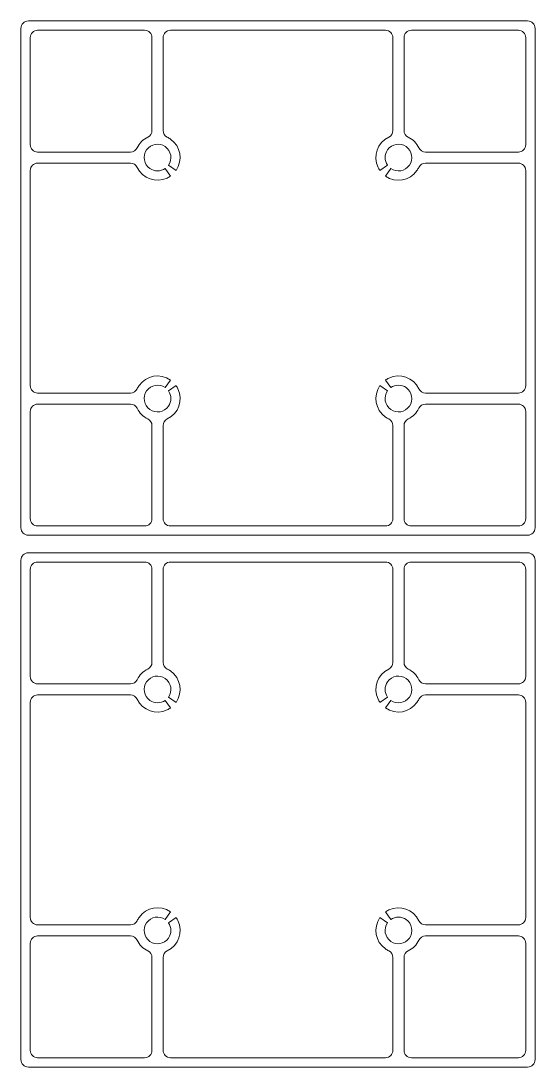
# Model space of a CAD drawing. Header units: inches. Extents: x -293 to -7, y 11 to 293.
# Drawn here: x -145.4 to -6.7, y 10.7 to 292.9 of the extents above; entities that cross this region are included whole.
import ezdxf

# ---------------------------------------------------------------- set-up
doc = ezdxf.new("R2010")
doc.units = ezdxf.units.IN
doc.header["$MEASUREMENT"] = 0

# ---------------------------------------------------------------- blocks, each defined once
blk = doc.blocks.new('block 100')
at = {"color": 7, "lineweight": 15, "true_color": 0xffffff}
blk.add_open_spline([(-42.04, 158.66), (-42.04, 157.56), (-41.14, 156.66), (-40.04, 156.66)], degree=3, dxfattribs=at)
blk = doc.blocks.new('block 101')
at = {"color": 7, "lineweight": 15, "true_color": 0xffffff}
blk.add_lwpolyline([(-42.04, 183.72), (-42.04, 158.66)], dxfattribs=at)
blk = doc.blocks.new('block 102')
at = {"color": 7, "lineweight": 15, "true_color": 0xffffff}
blk.add_open_spline([(-40.9, 185.53), (-41.6, 185.19), (-42.04, 184.49), (-42.04, 183.72)], degree=3, dxfattribs=at)
blk = doc.blocks.new('block 103')
at = {"color": 7, "lineweight": 15, "true_color": 0xffffff}
blk.add_open_spline([(-40.9, 185.53), (-39.65, 186.13), (-38.64, 187.14), (-38.04, 188.39)], degree=3, dxfattribs=at)
blk = doc.blocks.new('block 104')
at = {"color": 7, "lineweight": 15, "true_color": 0xffffff}
blk.add_open_spline([(-36.23, 189.53), (-37, 189.53), (-37.7, 189.09), (-38.04, 188.39)], degree=3, dxfattribs=at)
blk = doc.blocks.new('block 105')
at = {"color": 7, "lineweight": 15, "true_color": 0xffffff}
blk.add_lwpolyline([(-11.18, 189.53), (-36.23, 189.53)], dxfattribs=at)
blk = doc.blocks.new('block 106')
at = {"color": 7, "lineweight": 15, "true_color": 0xffffff}
blk.add_open_spline([(-9.18, 187.53), (-9.18, 188.64), (-10.07, 189.53), (-11.18, 189.53)], degree=3, dxfattribs=at)
blk = doc.blocks.new('block 107')
at = {"color": 7, "lineweight": 15, "true_color": 0xffffff}
blk.add_lwpolyline([(-9.18, 158.66), (-9.18, 187.53)], dxfattribs=at)
blk = doc.blocks.new('block 108')
at = {"color": 7, "lineweight": 15, "true_color": 0xffffff}
blk.add_open_spline([(-11.18, 156.66), (-10.07, 156.66), (-9.18, 157.56), (-9.18, 158.66)], degree=3, dxfattribs=at)
blk = doc.blocks.new('block 109')
at = {"color": 7, "lineweight": 15, "true_color": 0xffffff}
blk.add_lwpolyline([(-40.04, 156.66), (-11.18, 156.66)], dxfattribs=at)
blk = doc.blocks.new('block 110')
at = {"color": 7, "lineweight": 15, "true_color": 0xffffff}
blk.add_open_spline([(-140.9, 290.39), (-142.01, 290.39), (-142.9, 289.49), (-142.9, 288.39)], degree=3, dxfattribs=at)
blk = doc.blocks.new('block 111')
at = {"color": 7, "lineweight": 15, "true_color": 0xffffff}
blk.add_lwpolyline([(-112.04, 290.39), (-140.9, 290.39)], dxfattribs=at)
blk = doc.blocks.new('block 112')
at = {"color": 7, "lineweight": 15, "true_color": 0xffffff}
blk.add_open_spline([(-110.04, 288.39), (-110.04, 289.49), (-110.94, 290.39), (-112.04, 290.39)], degree=3, dxfattribs=at)
blk = doc.blocks.new('block 113')
at = {"color": 7, "lineweight": 15, "true_color": 0xffffff}
blk.add_lwpolyline([(-110.04, 263.33), (-110.04, 288.39)], dxfattribs=at)
blk = doc.blocks.new('block 114')
at = {"color": 7, "lineweight": 15, "true_color": 0xffffff}
blk.add_open_spline([(-111.18, 261.53), (-110.48, 261.86), (-110.04, 262.56), (-110.04, 263.33)], degree=3, dxfattribs=at)
blk = doc.blocks.new('block 115')
at = {"color": 7, "lineweight": 15, "true_color": 0xffffff}
blk.add_open_spline([(-111.18, 261.53), (-112.43, 260.93), (-113.44, 259.91), (-114.04, 258.66)], degree=3, dxfattribs=at)
blk = doc.blocks.new('block 116')
at = {"color": 7, "lineweight": 15, "true_color": 0xffffff}
blk.add_open_spline([(-115.85, 257.52), (-115.08, 257.52), (-114.37, 257.96), (-114.04, 258.66)], degree=3, dxfattribs=at)
blk = doc.blocks.new('block 117')
at = {"color": 7, "lineweight": 15, "true_color": 0xffffff}
blk.add_lwpolyline([(-140.9, 257.52), (-115.85, 257.52)], dxfattribs=at)
blk = doc.blocks.new('block 118')
at = {"color": 7, "lineweight": 15, "true_color": 0xffffff}
blk.add_open_spline([(-142.9, 259.52), (-142.9, 258.42), (-142.01, 257.52), (-140.9, 257.52)], degree=3, dxfattribs=at)
blk = doc.blocks.new('block 119')
at = {"color": 7, "lineweight": 15, "true_color": 0xffffff}
blk.add_lwpolyline([(-142.9, 288.39), (-142.9, 259.52)], dxfattribs=at)
blk = doc.blocks.new('block 120')
at = {"color": 7, "lineweight": 15, "true_color": 0xffffff}
blk.add_open_spline([(-143.4, 292.89), (-144.51, 292.89), (-145.4, 292), (-145.4, 290.89)], degree=3, dxfattribs=at)
blk = doc.blocks.new('block 121')
at = {"color": 7, "lineweight": 15, "true_color": 0xffffff}
blk.add_lwpolyline([(-145.4, 290.89), (-145.4, 156.16)], dxfattribs=at)
blk = doc.blocks.new('block 122')
at = {"color": 7, "lineweight": 15, "true_color": 0xffffff}
blk.add_open_spline([(-145.4, 156.16), (-145.4, 155.06), (-144.51, 154.16), (-143.4, 154.16)], degree=3, dxfattribs=at)
blk = doc.blocks.new('block 123')
at = {"color": 7, "lineweight": 15, "true_color": 0xffffff}
blk.add_lwpolyline([(-143.4, 154.16), (-8.68, 154.16)], dxfattribs=at)
blk = doc.blocks.new('block 124')
at = {"color": 7, "lineweight": 15, "true_color": 0xffffff}
blk.add_open_spline([(-8.68, 154.16), (-7.57, 154.16), (-6.68, 155.06), (-6.68, 156.16)], degree=3, dxfattribs=at)
blk = doc.blocks.new('block 125')
at = {"color": 7, "lineweight": 15, "true_color": 0xffffff}
blk.add_lwpolyline([(-6.68, 156.16), (-6.68, 290.89)], dxfattribs=at)
blk = doc.blocks.new('block 126')
at = {"color": 7, "lineweight": 15, "true_color": 0xffffff}
blk.add_open_spline([(-6.68, 290.89), (-6.68, 292), (-7.57, 292.89), (-8.68, 292.89)], degree=3, dxfattribs=at)
blk = doc.blocks.new('block 127')
at = {"color": 7, "lineweight": 15, "true_color": 0xffffff}
blk.add_lwpolyline([(-8.68, 292.89), (-143.4, 292.89)], dxfattribs=at)
blk = doc.blocks.new('block 128')
at = {"color": 7, "lineweight": 15, "true_color": 0xffffff}
blk.add_open_spline([(-105.59, 253.96), (-104.45, 255.59), (-104.85, 257.84), (-106.47, 258.98), (-108.1, 260.12), (-110.35, 259.72), (-111.49, 258.09), (-112.63, 256.46), (-112.23, 254.22), (-110.6, 253.08), (-109.36, 252.21), (-107.71, 252.21), (-106.47, 253.08)], degree=3, knots=[0, 0, 0, 0, 1, 1, 1, 2, 2, 2, 3, 3, 3, 4, 4, 4, 4], dxfattribs=at)
blk = doc.blocks.new('block 129')
at = {"color": 7, "lineweight": 15, "true_color": 0xffffff}
blk.add_lwpolyline([(-103.54, 252.53), (-105.59, 253.96)], dxfattribs=at)
blk = doc.blocks.new('block 130')
at = {"color": 7, "lineweight": 15, "true_color": 0xffffff}
blk.add_open_spline([(-103.54, 252.53), (-101.61, 255.29), (-102.28, 259.09), (-105.04, 261.02), (-105.31, 261.22), (-105.6, 261.38), (-105.9, 261.53)], degree=3, knots=[0, 0, 0, 0, 1, 1, 1, 2, 2, 2, 2], dxfattribs=at)
blk = doc.blocks.new('block 131')
at = {"color": 7, "lineweight": 15, "true_color": 0xffffff}
blk.add_open_spline([(-107.04, 263.33), (-107.04, 262.56), (-106.6, 261.86), (-105.9, 261.53)], degree=3, dxfattribs=at)
blk = doc.blocks.new('block 132')
at = {"color": 7, "lineweight": 15, "true_color": 0xffffff}
blk.add_lwpolyline([(-107.04, 288.39), (-107.04, 263.33)], dxfattribs=at)
blk = doc.blocks.new('block 133')
at = {"color": 7, "lineweight": 15, "true_color": 0xffffff}
blk.add_open_spline([(-105.04, 290.39), (-106.14, 290.39), (-107.04, 289.49), (-107.04, 288.39)], degree=3, dxfattribs=at)
blk = doc.blocks.new('block 134')
at = {"color": 7, "lineweight": 15, "true_color": 0xffffff}
blk.add_lwpolyline([(-47.04, 290.39), (-105.04, 290.39)], dxfattribs=at)
blk = doc.blocks.new('block 135')
at = {"color": 7, "lineweight": 15, "true_color": 0xffffff}
blk.add_open_spline([(-45.04, 288.39), (-45.04, 289.49), (-45.94, 290.39), (-47.04, 290.39)], degree=3, dxfattribs=at)
blk = doc.blocks.new('block 136')
at = {"color": 7, "lineweight": 15, "true_color": 0xffffff}
blk.add_lwpolyline([(-45.04, 263.33), (-45.04, 288.39)], dxfattribs=at)
blk = doc.blocks.new('block 137')
at = {"color": 7, "lineweight": 15, "true_color": 0xffffff}
blk.add_open_spline([(-46.18, 261.53), (-45.48, 261.86), (-45.04, 262.56), (-45.04, 263.33)], degree=3, dxfattribs=at)
blk = doc.blocks.new('block 138')
at = {"color": 7, "lineweight": 15, "true_color": 0xffffff}
blk.add_open_spline([(-46.18, 261.53), (-49.21, 260.07), (-50.5, 256.43), (-49.04, 253.39), (-48.9, 253.09), (-48.73, 252.8), (-48.54, 252.53)], degree=3, knots=[0, 0, 0, 0, 1, 1, 1, 2, 2, 2, 2], dxfattribs=at)
blk = doc.blocks.new('block 139')
at = {"color": 7, "lineweight": 15, "true_color": 0xffffff}
blk.add_lwpolyline([(-46.49, 253.96), (-48.54, 252.53)], dxfattribs=at)
blk = doc.blocks.new('block 140')
at = {"color": 7, "lineweight": 15, "true_color": 0xffffff}
blk.add_open_spline([(-45.6, 253.08), (-43.98, 251.94), (-41.73, 252.33), (-40.59, 253.96), (-39.45, 255.59), (-39.85, 257.84), (-41.47, 258.98), (-43.1, 260.12), (-45.35, 259.72), (-46.49, 258.09), (-47.36, 256.85), (-47.36, 255.2), (-46.49, 253.96)], degree=3, knots=[0, 0, 0, 0, 1, 1, 1, 2, 2, 2, 3, 3, 3, 4, 4, 4, 4], dxfattribs=at)
blk = doc.blocks.new('block 141')
at = {"color": 7, "lineweight": 15, "true_color": 0xffffff}
blk.add_lwpolyline([(-47.04, 251.03), (-45.6, 253.08)], dxfattribs=at)
blk = doc.blocks.new('block 142')
at = {"color": 7, "lineweight": 15, "true_color": 0xffffff}
blk.add_open_spline([(-47.04, 251.03), (-44.28, 249.1), (-40.48, 249.77), (-38.54, 252.53), (-38.35, 252.8), (-38.18, 253.09), (-38.04, 253.39)], degree=3, knots=[0, 0, 0, 0, 1, 1, 1, 2, 2, 2, 2], dxfattribs=at)
blk = doc.blocks.new('block 143')
at = {"color": 7, "lineweight": 15, "true_color": 0xffffff}
blk.add_open_spline([(-36.23, 254.53), (-37, 254.53), (-37.7, 254.09), (-38.04, 253.39)], degree=3, dxfattribs=at)
blk = doc.blocks.new('block 144')
at = {"color": 7, "lineweight": 15, "true_color": 0xffffff}
blk.add_lwpolyline([(-11.18, 254.53), (-36.23, 254.53)], dxfattribs=at)
blk = doc.blocks.new('block 145')
at = {"color": 7, "lineweight": 15, "true_color": 0xffffff}
blk.add_open_spline([(-9.18, 252.53), (-9.18, 253.64), (-10.07, 254.53), (-11.18, 254.53)], degree=3, dxfattribs=at)
blk = doc.blocks.new('block 146')
at = {"color": 7, "lineweight": 15, "true_color": 0xffffff}
blk.add_lwpolyline([(-9.18, 194.52), (-9.18, 252.53)], dxfattribs=at)
blk = doc.blocks.new('block 147')
at = {"color": 7, "lineweight": 15, "true_color": 0xffffff}
blk.add_open_spline([(-11.18, 192.52), (-10.07, 192.52), (-9.18, 193.42), (-9.18, 194.52)], degree=3, dxfattribs=at)
blk = doc.blocks.new('block 148')
at = {"color": 7, "lineweight": 15, "true_color": 0xffffff}
blk.add_lwpolyline([(-36.23, 192.52), (-11.18, 192.52)], dxfattribs=at)
blk = doc.blocks.new('block 149')
at = {"color": 7, "lineweight": 15, "true_color": 0xffffff}
blk.add_open_spline([(-38.04, 193.66), (-37.7, 192.96), (-37, 192.52), (-36.23, 192.52)], degree=3, dxfattribs=at)
blk = doc.blocks.new('block 150')
at = {"color": 7, "lineweight": 15, "true_color": 0xffffff}
blk.add_open_spline([(-38.04, 193.66), (-39.49, 196.7), (-43.13, 197.98), (-46.17, 196.53), (-46.47, 196.39), (-46.76, 196.22), (-47.04, 196.02)], degree=3, knots=[0, 0, 0, 0, 1, 1, 1, 2, 2, 2, 2], dxfattribs=at)
blk = doc.blocks.new('block 151')
at = {"color": 7, "lineweight": 15, "true_color": 0xffffff}
blk.add_lwpolyline([(-45.6, 193.98), (-47.04, 196.02)], dxfattribs=at)
blk = doc.blocks.new('block 152')
at = {"color": 7, "lineweight": 15, "true_color": 0xffffff}
blk.add_open_spline([(-46.49, 193.09), (-47.63, 191.46), (-47.23, 189.22), (-45.6, 188.08), (-43.98, 186.94), (-41.73, 187.33), (-40.59, 188.96), (-39.45, 190.59), (-39.85, 192.84), (-41.47, 193.98), (-42.71, 194.84), (-44.36, 194.84), (-45.6, 193.98)], degree=3, knots=[0, 0, 0, 0, 1, 1, 1, 2, 2, 2, 3, 3, 3, 4, 4, 4, 4], dxfattribs=at)
blk = doc.blocks.new('block 153')
at = {"color": 7, "lineweight": 15, "true_color": 0xffffff}
blk.add_lwpolyline([(-48.54, 194.53), (-46.49, 193.09)], dxfattribs=at)
blk = doc.blocks.new('block 154')
at = {"color": 7, "lineweight": 15, "true_color": 0xffffff}
blk.add_open_spline([(-48.54, 194.53), (-50.47, 191.77), (-49.8, 187.96), (-47.04, 186.03), (-46.76, 185.84), (-46.48, 185.67), (-46.18, 185.53)], degree=3, knots=[0, 0, 0, 0, 1, 1, 1, 2, 2, 2, 2], dxfattribs=at)
blk = doc.blocks.new('block 155')
at = {"color": 7, "lineweight": 15, "true_color": 0xffffff}
blk.add_open_spline([(-45.04, 183.72), (-45.04, 184.49), (-45.48, 185.19), (-46.18, 185.53)], degree=3, dxfattribs=at)
blk = doc.blocks.new('block 156')
at = {"color": 7, "lineweight": 15, "true_color": 0xffffff}
blk.add_lwpolyline([(-45.04, 158.66), (-45.04, 183.72)], dxfattribs=at)
blk = doc.blocks.new('block 157')
at = {"color": 7, "lineweight": 15, "true_color": 0xffffff}
blk.add_open_spline([(-47.04, 156.66), (-45.94, 156.66), (-45.04, 157.56), (-45.04, 158.66)], degree=3, dxfattribs=at)
blk = doc.blocks.new('block 158')
at = {"color": 7, "lineweight": 15, "true_color": 0xffffff}
blk.add_lwpolyline([(-105.04, 156.66), (-47.04, 156.66)], dxfattribs=at)
blk = doc.blocks.new('block 159')
at = {"color": 7, "lineweight": 15, "true_color": 0xffffff}
blk.add_open_spline([(-107.04, 158.66), (-107.04, 157.56), (-106.14, 156.66), (-105.04, 156.66)], degree=3, dxfattribs=at)
blk = doc.blocks.new('block 160')
at = {"color": 7, "lineweight": 15, "true_color": 0xffffff}
blk.add_lwpolyline([(-107.04, 183.72), (-107.04, 158.66)], dxfattribs=at)
blk = doc.blocks.new('block 161')
at = {"color": 7, "lineweight": 15, "true_color": 0xffffff}
blk.add_open_spline([(-105.9, 185.53), (-106.6, 185.19), (-107.04, 184.49), (-107.04, 183.72)], degree=3, dxfattribs=at)
blk = doc.blocks.new('block 162')
at = {"color": 7, "lineweight": 15, "true_color": 0xffffff}
blk.add_open_spline([(-105.9, 185.53), (-102.87, 186.98), (-101.58, 190.62), (-103.04, 193.66), (-103.18, 193.96), (-103.35, 194.25), (-103.54, 194.53)], degree=3, knots=[0, 0, 0, 0, 1, 1, 1, 2, 2, 2, 2], dxfattribs=at)
blk = doc.blocks.new('block 163')
at = {"color": 7, "lineweight": 15, "true_color": 0xffffff}
blk.add_lwpolyline([(-105.59, 193.09), (-103.54, 194.53)], dxfattribs=at)
blk = doc.blocks.new('block 164')
at = {"color": 7, "lineweight": 15, "true_color": 0xffffff}
blk.add_open_spline([(-106.47, 193.98), (-108.1, 195.12), (-110.35, 194.72), (-111.49, 193.09), (-112.63, 191.46), (-112.23, 189.22), (-110.6, 188.08), (-108.98, 186.94), (-106.73, 187.33), (-105.59, 188.96), (-104.72, 190.2), (-104.72, 191.85), (-105.59, 193.09)], degree=3, knots=[0, 0, 0, 0, 1, 1, 1, 2, 2, 2, 3, 3, 3, 4, 4, 4, 4], dxfattribs=at)
blk = doc.blocks.new('block 165')
at = {"color": 7, "lineweight": 15, "true_color": 0xffffff}
blk.add_lwpolyline([(-105.04, 196.02), (-106.47, 193.98)], dxfattribs=at)
blk = doc.blocks.new('block 166')
at = {"color": 7, "lineweight": 15, "true_color": 0xffffff}
blk.add_open_spline([(-105.04, 196.02), (-107.8, 197.96), (-111.6, 197.29), (-113.54, 194.53), (-113.73, 194.25), (-113.9, 193.96), (-114.04, 193.66)], degree=3, knots=[0, 0, 0, 0, 1, 1, 1, 2, 2, 2, 2], dxfattribs=at)
blk = doc.blocks.new('block 167')
at = {"color": 7, "lineweight": 15, "true_color": 0xffffff}
blk.add_open_spline([(-115.85, 192.52), (-115.08, 192.52), (-114.37, 192.96), (-114.04, 193.66)], degree=3, dxfattribs=at)
blk = doc.blocks.new('block 168')
at = {"color": 7, "lineweight": 15, "true_color": 0xffffff}
blk.add_lwpolyline([(-140.9, 192.52), (-115.85, 192.52)], dxfattribs=at)
blk = doc.blocks.new('block 169')
at = {"color": 7, "lineweight": 15, "true_color": 0xffffff}
blk.add_open_spline([(-142.9, 194.52), (-142.9, 193.42), (-142.01, 192.52), (-140.9, 192.52)], degree=3, dxfattribs=at)
blk = doc.blocks.new('block 170')
at = {"color": 7, "lineweight": 15, "true_color": 0xffffff}
blk.add_lwpolyline([(-142.9, 252.53), (-142.9, 194.52)], dxfattribs=at)
blk = doc.blocks.new('block 171')
at = {"color": 7, "lineweight": 15, "true_color": 0xffffff}
blk.add_open_spline([(-140.9, 254.53), (-142.01, 254.53), (-142.9, 253.64), (-142.9, 252.53)], degree=3, dxfattribs=at)
blk = doc.blocks.new('block 172')
at = {"color": 7, "lineweight": 15, "true_color": 0xffffff}
blk.add_lwpolyline([(-115.85, 254.53), (-140.9, 254.53)], dxfattribs=at)
blk = doc.blocks.new('block 173')
at = {"color": 7, "lineweight": 15, "true_color": 0xffffff}
blk.add_open_spline([(-114.04, 253.39), (-114.37, 254.09), (-115.08, 254.53), (-115.85, 254.53)], degree=3, dxfattribs=at)
blk = doc.blocks.new('block 174')
at = {"color": 7, "lineweight": 15, "true_color": 0xffffff}
blk.add_open_spline([(-114.04, 253.39), (-112.59, 250.36), (-108.95, 249.07), (-105.91, 250.52), (-105.6, 250.67), (-105.32, 250.84), (-105.04, 251.03)], degree=3, knots=[0, 0, 0, 0, 1, 1, 1, 2, 2, 2, 2], dxfattribs=at)
blk = doc.blocks.new('block 175')
at = {"color": 7, "lineweight": 15, "true_color": 0xffffff}
blk.add_lwpolyline([(-106.47, 253.08), (-105.04, 251.03)], dxfattribs=at)
blk = doc.blocks.new('block 176')
at = {"color": 7, "lineweight": 15, "true_color": 0xffffff}
blk.add_open_spline([(-140.9, 189.53), (-142.01, 189.53), (-142.9, 188.64), (-142.9, 187.53)], degree=3, dxfattribs=at)
blk = doc.blocks.new('block 177')
at = {"color": 7, "lineweight": 15, "true_color": 0xffffff}
blk.add_lwpolyline([(-115.85, 189.53), (-140.9, 189.53)], dxfattribs=at)
blk = doc.blocks.new('block 178')
at = {"color": 7, "lineweight": 15, "true_color": 0xffffff}
blk.add_open_spline([(-114.04, 188.39), (-114.37, 189.09), (-115.08, 189.53), (-115.85, 189.53)], degree=3, dxfattribs=at)
blk = doc.blocks.new('block 179')
at = {"color": 7, "lineweight": 15, "true_color": 0xffffff}
blk.add_open_spline([(-114.04, 188.39), (-113.44, 187.14), (-112.43, 186.13), (-111.18, 185.53)], degree=3, dxfattribs=at)
blk = doc.blocks.new('block 180')
at = {"color": 7, "lineweight": 15, "true_color": 0xffffff}
blk.add_open_spline([(-110.04, 183.72), (-110.04, 184.49), (-110.48, 185.19), (-111.18, 185.53)], degree=3, dxfattribs=at)
blk = doc.blocks.new('block 181')
at = {"color": 7, "lineweight": 15, "true_color": 0xffffff}
blk.add_lwpolyline([(-110.04, 158.66), (-110.04, 183.72)], dxfattribs=at)
blk = doc.blocks.new('block 182')
at = {"color": 7, "lineweight": 15, "true_color": 0xffffff}
blk.add_open_spline([(-112.04, 156.66), (-110.94, 156.66), (-110.04, 157.56), (-110.04, 158.66)], degree=3, dxfattribs=at)
blk = doc.blocks.new('block 183')
at = {"color": 7, "lineweight": 15, "true_color": 0xffffff}
blk.add_lwpolyline([(-140.9, 156.66), (-112.04, 156.66)], dxfattribs=at)
blk = doc.blocks.new('block 184')
at = {"color": 7, "lineweight": 15, "true_color": 0xffffff}
blk.add_open_spline([(-142.9, 158.66), (-142.9, 157.56), (-142.01, 156.66), (-140.9, 156.66)], degree=3, dxfattribs=at)
blk = doc.blocks.new('block 185')
at = {"color": 7, "lineweight": 15, "true_color": 0xffffff}
blk.add_lwpolyline([(-142.9, 187.53), (-142.9, 158.66)], dxfattribs=at)
blk = doc.blocks.new('block 186')
at = {"color": 7, "lineweight": 15, "true_color": 0xffffff}
blk.add_open_spline([(-11.18, 257.52), (-10.07, 257.52), (-9.18, 258.42), (-9.18, 259.52)], degree=3, dxfattribs=at)
blk = doc.blocks.new('block 187')
at = {"color": 7, "lineweight": 15, "true_color": 0xffffff}
blk.add_lwpolyline([(-36.23, 257.52), (-11.18, 257.52)], dxfattribs=at)
blk = doc.blocks.new('block 188')
at = {"color": 7, "lineweight": 15, "true_color": 0xffffff}
blk.add_open_spline([(-38.04, 258.66), (-37.7, 257.96), (-37, 257.52), (-36.23, 257.52)], degree=3, dxfattribs=at)
blk = doc.blocks.new('block 189')
at = {"color": 7, "lineweight": 15, "true_color": 0xffffff}
blk.add_open_spline([(-38.04, 258.66), (-38.64, 259.91), (-39.65, 260.93), (-40.9, 261.53)], degree=3, dxfattribs=at)
blk = doc.blocks.new('block 190')
at = {"color": 7, "lineweight": 15, "true_color": 0xffffff}
blk.add_open_spline([(-42.04, 263.33), (-42.04, 262.56), (-41.6, 261.86), (-40.9, 261.53)], degree=3, dxfattribs=at)
blk = doc.blocks.new('block 191')
at = {"color": 7, "lineweight": 15, "true_color": 0xffffff}
blk.add_lwpolyline([(-42.04, 288.39), (-42.04, 263.33)], dxfattribs=at)
blk = doc.blocks.new('block 192')
at = {"color": 7, "lineweight": 15, "true_color": 0xffffff}
blk.add_open_spline([(-40.04, 290.39), (-41.14, 290.39), (-42.04, 289.49), (-42.04, 288.39)], degree=3, dxfattribs=at)
blk = doc.blocks.new('block 193')
at = {"color": 7, "lineweight": 15, "true_color": 0xffffff}
blk.add_lwpolyline([(-11.18, 290.39), (-40.04, 290.39)], dxfattribs=at)
blk = doc.blocks.new('block 194')
at = {"color": 7, "lineweight": 15, "true_color": 0xffffff}
blk.add_open_spline([(-9.18, 288.39), (-9.18, 289.49), (-10.07, 290.39), (-11.18, 290.39)], degree=3, dxfattribs=at)
blk = doc.blocks.new('block 195')
at = {"color": 7, "lineweight": 15, "true_color": 0xffffff}
blk.add_lwpolyline([(-9.18, 259.52), (-9.18, 288.39)], dxfattribs=at)
blk = doc.blocks.new('block 99')
for name in ['block 120', 'block 121', 'block 127', 'block 126', 'block 125', 'block 110', 'block 119', 'block 111', 'block 112', 'block 113', 'block 133', 'block 132', 'block 134', 'block 135', 'block 136', 'block 192', 'block 191', 'block 193', 'block 194', 'block 195', 'block 114', 'block 131', 'block 137', 'block 190', 'block 115', 'block 128', 'block 130', 'block 138', 'block 140', 'block 189', 'block 118', 'block 117', 'block 116', 'block 188', 'block 187', 'block 186', 'block 171', 'block 172', 'block 173', 'block 143', 'block 144', 'block 145', 'block 170', 'block 174', 'block 175', 'block 129', 'block 139', 'block 142', 'block 141', 'block 146', 'block 166', 'block 150', 'block 164', 'block 165', 'block 152', 'block 151', 'block 169', 'block 168', 'block 167', 'block 162', 'block 163', 'block 154', 'block 153', 'block 149', 'block 148', 'block 147', 'block 176', 'block 177', 'block 178', 'block 104', 'block 105', 'block 106', 'block 185', 'block 179', 'block 103', 'block 107', 'block 180', 'block 181', 'block 161', 'block 160', 'block 155', 'block 156', 'block 102', 'block 101', 'block 184', 'block 182', 'block 159', 'block 157', 'block 100', 'block 108', 'block 122', 'block 183', 'block 158', 'block 109', 'block 124', 'block 123']:
    blk.add_blockref(name, (0, 0))
blk = doc.blocks.new('block 294')
at = {"color": 7, "lineweight": 15, "true_color": 0xffffff}
blk.add_open_spline([(-42.04, 15.2), (-42.04, 14.09), (-41.14, 13.2), (-40.04, 13.2)], degree=3, dxfattribs=at)
blk = doc.blocks.new('block 295')
at = {"color": 7, "lineweight": 15, "true_color": 0xffffff}
blk.add_lwpolyline([(-42.04, 40.26), (-42.04, 15.2)], dxfattribs=at)
blk = doc.blocks.new('block 296')
at = {"color": 7, "lineweight": 15, "true_color": 0xffffff}
blk.add_open_spline([(-40.9, 42.06), (-41.6, 41.73), (-42.04, 41.03), (-42.04, 40.26)], degree=3, dxfattribs=at)
blk = doc.blocks.new('block 297')
at = {"color": 7, "lineweight": 15, "true_color": 0xffffff}
blk.add_open_spline([(-40.9, 42.06), (-39.65, 42.66), (-38.64, 43.67), (-38.04, 44.93)], degree=3, dxfattribs=at)
blk = doc.blocks.new('block 298')
at = {"color": 7, "lineweight": 15, "true_color": 0xffffff}
blk.add_open_spline([(-36.23, 46.07), (-37, 46.07), (-37.7, 45.62), (-38.04, 44.93)], degree=3, dxfattribs=at)
blk = doc.blocks.new('block 299')
at = {"color": 7, "lineweight": 15, "true_color": 0xffffff}
blk.add_lwpolyline([(-11.18, 46.07), (-36.23, 46.07)], dxfattribs=at)
blk = doc.blocks.new('block 300')
at = {"color": 7, "lineweight": 15, "true_color": 0xffffff}
blk.add_open_spline([(-9.18, 44.07), (-9.18, 45.17), (-10.07, 46.07), (-11.18, 46.07)], degree=3, dxfattribs=at)
blk = doc.blocks.new('block 301')
at = {"color": 7, "lineweight": 15, "true_color": 0xffffff}
blk.add_lwpolyline([(-9.18, 15.2), (-9.18, 44.07)], dxfattribs=at)
blk = doc.blocks.new('block 302')
at = {"color": 7, "lineweight": 15, "true_color": 0xffffff}
blk.add_open_spline([(-11.18, 13.2), (-10.07, 13.2), (-9.18, 14.09), (-9.18, 15.2)], degree=3, dxfattribs=at)
blk = doc.blocks.new('block 303')
at = {"color": 7, "lineweight": 15, "true_color": 0xffffff}
blk.add_lwpolyline([(-40.04, 13.2), (-11.18, 13.2)], dxfattribs=at)
blk = doc.blocks.new('block 304')
at = {"color": 7, "lineweight": 15, "true_color": 0xffffff}
blk.add_open_spline([(-140.9, 146.93), (-142.01, 146.93), (-142.9, 146.03), (-142.9, 144.93)], degree=3, dxfattribs=at)
blk = doc.blocks.new('block 305')
at = {"color": 7, "lineweight": 15, "true_color": 0xffffff}
blk.add_lwpolyline([(-112.04, 146.93), (-140.9, 146.93)], dxfattribs=at)
blk = doc.blocks.new('block 306')
at = {"color": 7, "lineweight": 15, "true_color": 0xffffff}
blk.add_open_spline([(-110.04, 144.93), (-110.04, 146.03), (-110.94, 146.93), (-112.04, 146.93)], degree=3, dxfattribs=at)
blk = doc.blocks.new('block 307')
at = {"color": 7, "lineweight": 15, "true_color": 0xffffff}
blk.add_lwpolyline([(-110.04, 119.87), (-110.04, 144.93)], dxfattribs=at)
blk = doc.blocks.new('block 308')
at = {"color": 7, "lineweight": 15, "true_color": 0xffffff}
blk.add_open_spline([(-111.18, 118.06), (-110.48, 118.4), (-110.04, 119.1), (-110.04, 119.87)], degree=3, dxfattribs=at)
blk = doc.blocks.new('block 309')
at = {"color": 7, "lineweight": 15, "true_color": 0xffffff}
blk.add_open_spline([(-111.18, 118.06), (-112.43, 117.46), (-113.44, 116.45), (-114.04, 115.19)], degree=3, dxfattribs=at)
blk = doc.blocks.new('block 310')
at = {"color": 7, "lineweight": 15, "true_color": 0xffffff}
blk.add_open_spline([(-115.85, 114.06), (-115.08, 114.06), (-114.37, 114.5), (-114.04, 115.19)], degree=3, dxfattribs=at)
blk = doc.blocks.new('block 311')
at = {"color": 7, "lineweight": 15, "true_color": 0xffffff}
blk.add_lwpolyline([(-140.9, 114.06), (-115.85, 114.06)], dxfattribs=at)
blk = doc.blocks.new('block 312')
at = {"color": 7, "lineweight": 15, "true_color": 0xffffff}
blk.add_open_spline([(-142.9, 116.06), (-142.9, 114.95), (-142.01, 114.06), (-140.9, 114.06)], degree=3, dxfattribs=at)
blk = doc.blocks.new('block 313')
at = {"color": 7, "lineweight": 15, "true_color": 0xffffff}
blk.add_lwpolyline([(-142.9, 144.93), (-142.9, 116.06)], dxfattribs=at)
blk = doc.blocks.new('block 314')
at = {"color": 7, "lineweight": 15, "true_color": 0xffffff}
blk.add_open_spline([(-143.4, 149.43), (-144.51, 149.43), (-145.4, 148.53), (-145.4, 147.43)], degree=3, dxfattribs=at)
blk = doc.blocks.new('block 315')
at = {"color": 7, "lineweight": 15, "true_color": 0xffffff}
blk.add_lwpolyline([(-145.4, 147.43), (-145.4, 12.7)], dxfattribs=at)
blk = doc.blocks.new('block 316')
at = {"color": 7, "lineweight": 15, "true_color": 0xffffff}
blk.add_open_spline([(-145.4, 12.7), (-145.4, 11.59), (-144.51, 10.7), (-143.4, 10.7)], degree=3, dxfattribs=at)
blk = doc.blocks.new('block 317')
at = {"color": 7, "lineweight": 15, "true_color": 0xffffff}
blk.add_lwpolyline([(-143.4, 10.7), (-8.68, 10.7)], dxfattribs=at)
blk = doc.blocks.new('block 318')
at = {"color": 7, "lineweight": 15, "true_color": 0xffffff}
blk.add_open_spline([(-8.68, 10.7), (-7.57, 10.7), (-6.68, 11.59), (-6.68, 12.7)], degree=3, dxfattribs=at)
blk = doc.blocks.new('block 319')
at = {"color": 7, "lineweight": 15, "true_color": 0xffffff}
blk.add_lwpolyline([(-6.68, 12.7), (-6.68, 147.43)], dxfattribs=at)
blk = doc.blocks.new('block 320')
at = {"color": 7, "lineweight": 15, "true_color": 0xffffff}
blk.add_open_spline([(-6.68, 147.43), (-6.68, 148.53), (-7.57, 149.43), (-8.68, 149.43)], degree=3, dxfattribs=at)
blk = doc.blocks.new('block 321')
at = {"color": 7, "lineweight": 15, "true_color": 0xffffff}
blk.add_lwpolyline([(-8.68, 149.43), (-143.4, 149.43)], dxfattribs=at)
blk = doc.blocks.new('block 322')
at = {"color": 7, "lineweight": 15, "true_color": 0xffffff}
blk.add_open_spline([(-105.59, 110.5), (-104.45, 112.13), (-104.85, 114.37), (-106.47, 115.51), (-108.1, 116.65), (-110.35, 116.26), (-111.49, 114.63), (-112.63, 113), (-112.23, 110.75), (-110.6, 109.61), (-109.36, 108.75), (-107.71, 108.75), (-106.47, 109.61)], degree=3, knots=[0, 0, 0, 0, 1, 1, 1, 2, 2, 2, 3, 3, 3, 4, 4, 4, 4], dxfattribs=at)
blk = doc.blocks.new('block 323')
at = {"color": 7, "lineweight": 15, "true_color": 0xffffff}
blk.add_lwpolyline([(-103.54, 109.06), (-105.59, 110.5)], dxfattribs=at)
blk = doc.blocks.new('block 324')
at = {"color": 7, "lineweight": 15, "true_color": 0xffffff}
blk.add_open_spline([(-103.54, 109.06), (-101.61, 111.82), (-102.28, 115.63), (-105.04, 117.56), (-105.31, 117.75), (-105.6, 117.92), (-105.9, 118.06)], degree=3, knots=[0, 0, 0, 0, 1, 1, 1, 2, 2, 2, 2], dxfattribs=at)
blk = doc.blocks.new('block 325')
at = {"color": 7, "lineweight": 15, "true_color": 0xffffff}
blk.add_open_spline([(-107.04, 119.87), (-107.04, 119.1), (-106.6, 118.4), (-105.9, 118.06)], degree=3, dxfattribs=at)
blk = doc.blocks.new('block 326')
at = {"color": 7, "lineweight": 15, "true_color": 0xffffff}
blk.add_lwpolyline([(-107.04, 144.93), (-107.04, 119.87)], dxfattribs=at)
blk = doc.blocks.new('block 327')
at = {"color": 7, "lineweight": 15, "true_color": 0xffffff}
blk.add_open_spline([(-105.04, 146.93), (-106.14, 146.93), (-107.04, 146.03), (-107.04, 144.93)], degree=3, dxfattribs=at)
blk = doc.blocks.new('block 328')
at = {"color": 7, "lineweight": 15, "true_color": 0xffffff}
blk.add_lwpolyline([(-47.04, 146.93), (-105.04, 146.93)], dxfattribs=at)
blk = doc.blocks.new('block 329')
at = {"color": 7, "lineweight": 15, "true_color": 0xffffff}
blk.add_open_spline([(-45.04, 144.93), (-45.04, 146.03), (-45.94, 146.93), (-47.04, 146.93)], degree=3, dxfattribs=at)
blk = doc.blocks.new('block 330')
at = {"color": 7, "lineweight": 15, "true_color": 0xffffff}
blk.add_lwpolyline([(-45.04, 119.87), (-45.04, 144.93)], dxfattribs=at)
blk = doc.blocks.new('block 331')
at = {"color": 7, "lineweight": 15, "true_color": 0xffffff}
blk.add_open_spline([(-46.18, 118.06), (-45.48, 118.4), (-45.04, 119.1), (-45.04, 119.87)], degree=3, dxfattribs=at)
blk = doc.blocks.new('block 332')
at = {"color": 7, "lineweight": 15, "true_color": 0xffffff}
blk.add_open_spline([(-46.18, 118.06), (-49.21, 116.61), (-50.5, 112.96), (-49.04, 109.93), (-48.9, 109.63), (-48.73, 109.34), (-48.54, 109.06)], degree=3, knots=[0, 0, 0, 0, 1, 1, 1, 2, 2, 2, 2], dxfattribs=at)
blk = doc.blocks.new('block 333')
at = {"color": 7, "lineweight": 15, "true_color": 0xffffff}
blk.add_lwpolyline([(-46.49, 110.5), (-48.54, 109.06)], dxfattribs=at)
blk = doc.blocks.new('block 334')
at = {"color": 7, "lineweight": 15, "true_color": 0xffffff}
blk.add_open_spline([(-45.6, 109.61), (-43.98, 108.47), (-41.73, 108.87), (-40.59, 110.5), (-39.45, 112.13), (-39.85, 114.37), (-41.47, 115.51), (-43.1, 116.65), (-45.35, 116.26), (-46.49, 114.63), (-47.36, 113.39), (-47.36, 111.74), (-46.49, 110.5)], degree=3, knots=[0, 0, 0, 0, 1, 1, 1, 2, 2, 2, 3, 3, 3, 4, 4, 4, 4], dxfattribs=at)
blk = doc.blocks.new('block 335')
at = {"color": 7, "lineweight": 15, "true_color": 0xffffff}
blk.add_lwpolyline([(-47.04, 107.57), (-45.6, 109.61)], dxfattribs=at)
blk = doc.blocks.new('block 336')
at = {"color": 7, "lineweight": 15, "true_color": 0xffffff}
blk.add_open_spline([(-47.04, 107.57), (-44.28, 105.63), (-40.48, 106.3), (-38.54, 109.06), (-38.35, 109.34), (-38.18, 109.63), (-38.04, 109.93)], degree=3, knots=[0, 0, 0, 0, 1, 1, 1, 2, 2, 2, 2], dxfattribs=at)
blk = doc.blocks.new('block 337')
at = {"color": 7, "lineweight": 15, "true_color": 0xffffff}
blk.add_open_spline([(-36.23, 111.07), (-37, 111.07), (-37.7, 110.62), (-38.04, 109.93)], degree=3, dxfattribs=at)
blk = doc.blocks.new('block 338')
at = {"color": 7, "lineweight": 15, "true_color": 0xffffff}
blk.add_lwpolyline([(-11.18, 111.07), (-36.23, 111.07)], dxfattribs=at)
blk = doc.blocks.new('block 339')
at = {"color": 7, "lineweight": 15, "true_color": 0xffffff}
blk.add_open_spline([(-9.18, 109.07), (-9.18, 110.17), (-10.07, 111.07), (-11.18, 111.07)], degree=3, dxfattribs=at)
blk = doc.blocks.new('block 340')
at = {"color": 7, "lineweight": 15, "true_color": 0xffffff}
blk.add_lwpolyline([(-9.18, 51.06), (-9.18, 109.07)], dxfattribs=at)
blk = doc.blocks.new('block 341')
at = {"color": 7, "lineweight": 15, "true_color": 0xffffff}
blk.add_open_spline([(-11.18, 49.06), (-10.07, 49.06), (-9.18, 49.95), (-9.18, 51.06)], degree=3, dxfattribs=at)
blk = doc.blocks.new('block 342')
at = {"color": 7, "lineweight": 15, "true_color": 0xffffff}
blk.add_lwpolyline([(-36.23, 49.06), (-11.18, 49.06)], dxfattribs=at)
blk = doc.blocks.new('block 343')
at = {"color": 7, "lineweight": 15, "true_color": 0xffffff}
blk.add_open_spline([(-38.04, 50.19), (-37.7, 49.5), (-37, 49.06), (-36.23, 49.06)], degree=3, dxfattribs=at)
blk = doc.blocks.new('block 344')
at = {"color": 7, "lineweight": 15, "true_color": 0xffffff}
blk.add_open_spline([(-38.04, 50.19), (-39.49, 53.23), (-43.13, 54.52), (-46.17, 53.07), (-46.47, 52.92), (-46.76, 52.75), (-47.04, 52.56)], degree=3, knots=[0, 0, 0, 0, 1, 1, 1, 2, 2, 2, 2], dxfattribs=at)
blk = doc.blocks.new('block 345')
at = {"color": 7, "lineweight": 15, "true_color": 0xffffff}
blk.add_lwpolyline([(-45.6, 50.51), (-47.04, 52.56)], dxfattribs=at)
blk = doc.blocks.new('block 346')
at = {"color": 7, "lineweight": 15, "true_color": 0xffffff}
blk.add_open_spline([(-46.49, 49.63), (-47.63, 48), (-47.23, 45.75), (-45.6, 44.61), (-43.98, 43.47), (-41.73, 43.87), (-40.59, 45.5), (-39.45, 47.13), (-39.85, 49.37), (-41.47, 50.51), (-42.71, 51.38), (-44.36, 51.38), (-45.6, 50.51)], degree=3, knots=[0, 0, 0, 0, 1, 1, 1, 2, 2, 2, 3, 3, 3, 4, 4, 4, 4], dxfattribs=at)
blk = doc.blocks.new('block 347')
at = {"color": 7, "lineweight": 15, "true_color": 0xffffff}
blk.add_lwpolyline([(-48.54, 51.06), (-46.49, 49.63)], dxfattribs=at)
blk = doc.blocks.new('block 348')
at = {"color": 7, "lineweight": 15, "true_color": 0xffffff}
blk.add_open_spline([(-48.54, 51.06), (-50.47, 48.3), (-49.8, 44.5), (-47.04, 42.57), (-46.76, 42.37), (-46.48, 42.21), (-46.18, 42.06)], degree=3, knots=[0, 0, 0, 0, 1, 1, 1, 2, 2, 2, 2], dxfattribs=at)
blk = doc.blocks.new('block 349')
at = {"color": 7, "lineweight": 15, "true_color": 0xffffff}
blk.add_open_spline([(-45.04, 40.26), (-45.04, 41.03), (-45.48, 41.73), (-46.18, 42.06)], degree=3, dxfattribs=at)
blk = doc.blocks.new('block 350')
at = {"color": 7, "lineweight": 15, "true_color": 0xffffff}
blk.add_lwpolyline([(-45.04, 15.2), (-45.04, 40.26)], dxfattribs=at)
blk = doc.blocks.new('block 351')
at = {"color": 7, "lineweight": 15, "true_color": 0xffffff}
blk.add_open_spline([(-47.04, 13.2), (-45.94, 13.2), (-45.04, 14.09), (-45.04, 15.2)], degree=3, dxfattribs=at)
blk = doc.blocks.new('block 352')
at = {"color": 7, "lineweight": 15, "true_color": 0xffffff}
blk.add_lwpolyline([(-105.04, 13.2), (-47.04, 13.2)], dxfattribs=at)
blk = doc.blocks.new('block 353')
at = {"color": 7, "lineweight": 15, "true_color": 0xffffff}
blk.add_open_spline([(-107.04, 15.2), (-107.04, 14.09), (-106.14, 13.2), (-105.04, 13.2)], degree=3, dxfattribs=at)
blk = doc.blocks.new('block 354')
at = {"color": 7, "lineweight": 15, "true_color": 0xffffff}
blk.add_lwpolyline([(-107.04, 40.26), (-107.04, 15.2)], dxfattribs=at)
blk = doc.blocks.new('block 355')
at = {"color": 7, "lineweight": 15, "true_color": 0xffffff}
blk.add_open_spline([(-105.9, 42.06), (-106.6, 41.73), (-107.04, 41.03), (-107.04, 40.26)], degree=3, dxfattribs=at)
blk = doc.blocks.new('block 356')
at = {"color": 7, "lineweight": 15, "true_color": 0xffffff}
blk.add_open_spline([(-105.9, 42.06), (-102.87, 43.52), (-101.58, 47.16), (-103.04, 50.2), (-103.18, 50.5), (-103.35, 50.79), (-103.54, 51.06)], degree=3, knots=[0, 0, 0, 0, 1, 1, 1, 2, 2, 2, 2], dxfattribs=at)
blk = doc.blocks.new('block 357')
at = {"color": 7, "lineweight": 15, "true_color": 0xffffff}
blk.add_lwpolyline([(-105.59, 49.63), (-103.54, 51.06)], dxfattribs=at)
blk = doc.blocks.new('block 358')
at = {"color": 7, "lineweight": 15, "true_color": 0xffffff}
blk.add_open_spline([(-106.47, 50.51), (-108.1, 51.65), (-110.35, 51.26), (-111.49, 49.63), (-112.63, 48), (-112.23, 45.75), (-110.6, 44.61), (-108.98, 43.47), (-106.73, 43.87), (-105.59, 45.5), (-104.72, 46.74), (-104.72, 48.39), (-105.59, 49.63)], degree=3, knots=[0, 0, 0, 0, 1, 1, 1, 2, 2, 2, 3, 3, 3, 4, 4, 4, 4], dxfattribs=at)
blk = doc.blocks.new('block 359')
at = {"color": 7, "lineweight": 15, "true_color": 0xffffff}
blk.add_lwpolyline([(-105.04, 52.56), (-106.47, 50.51)], dxfattribs=at)
blk = doc.blocks.new('block 360')
at = {"color": 7, "lineweight": 15, "true_color": 0xffffff}
blk.add_open_spline([(-105.04, 52.56), (-107.8, 54.49), (-111.6, 53.82), (-113.54, 51.06), (-113.73, 50.79), (-113.9, 50.5), (-114.04, 50.19)], degree=3, knots=[0, 0, 0, 0, 1, 1, 1, 2, 2, 2, 2], dxfattribs=at)
blk = doc.blocks.new('block 361')
at = {"color": 7, "lineweight": 15, "true_color": 0xffffff}
blk.add_open_spline([(-115.85, 49.06), (-115.08, 49.06), (-114.37, 49.5), (-114.04, 50.19)], degree=3, dxfattribs=at)
blk = doc.blocks.new('block 362')
at = {"color": 7, "lineweight": 15, "true_color": 0xffffff}
blk.add_lwpolyline([(-140.9, 49.06), (-115.85, 49.06)], dxfattribs=at)
blk = doc.blocks.new('block 363')
at = {"color": 7, "lineweight": 15, "true_color": 0xffffff}
blk.add_open_spline([(-142.9, 51.06), (-142.9, 49.95), (-142.01, 49.06), (-140.9, 49.06)], degree=3, dxfattribs=at)
blk = doc.blocks.new('block 364')
at = {"color": 7, "lineweight": 15, "true_color": 0xffffff}
blk.add_lwpolyline([(-142.9, 109.07), (-142.9, 51.06)], dxfattribs=at)
blk = doc.blocks.new('block 365')
at = {"color": 7, "lineweight": 15, "true_color": 0xffffff}
blk.add_open_spline([(-140.9, 111.07), (-142.01, 111.07), (-142.9, 110.17), (-142.9, 109.07)], degree=3, dxfattribs=at)
blk = doc.blocks.new('block 366')
at = {"color": 7, "lineweight": 15, "true_color": 0xffffff}
blk.add_lwpolyline([(-115.85, 111.07), (-140.9, 111.07)], dxfattribs=at)
blk = doc.blocks.new('block 367')
at = {"color": 7, "lineweight": 15, "true_color": 0xffffff}
blk.add_open_spline([(-114.04, 109.93), (-114.37, 110.62), (-115.08, 111.07), (-115.85, 111.07)], degree=3, dxfattribs=at)
blk = doc.blocks.new('block 368')
at = {"color": 7, "lineweight": 15, "true_color": 0xffffff}
blk.add_open_spline([(-114.04, 109.93), (-112.59, 106.89), (-108.95, 105.61), (-105.91, 107.06), (-105.6, 107.2), (-105.32, 107.37), (-105.04, 107.57)], degree=3, knots=[0, 0, 0, 0, 1, 1, 1, 2, 2, 2, 2], dxfattribs=at)
blk = doc.blocks.new('block 369')
at = {"color": 7, "lineweight": 15, "true_color": 0xffffff}
blk.add_lwpolyline([(-106.47, 109.61), (-105.04, 107.57)], dxfattribs=at)
blk = doc.blocks.new('block 370')
at = {"color": 7, "lineweight": 15, "true_color": 0xffffff}
blk.add_open_spline([(-140.9, 46.07), (-142.01, 46.07), (-142.9, 45.17), (-142.9, 44.07)], degree=3, dxfattribs=at)
blk = doc.blocks.new('block 371')
at = {"color": 7, "lineweight": 15, "true_color": 0xffffff}
blk.add_lwpolyline([(-115.85, 46.07), (-140.9, 46.07)], dxfattribs=at)
blk = doc.blocks.new('block 372')
at = {"color": 7, "lineweight": 15, "true_color": 0xffffff}
blk.add_open_spline([(-114.04, 44.93), (-114.37, 45.62), (-115.08, 46.07), (-115.85, 46.07)], degree=3, dxfattribs=at)
blk = doc.blocks.new('block 373')
at = {"color": 7, "lineweight": 15, "true_color": 0xffffff}
blk.add_open_spline([(-114.04, 44.93), (-113.44, 43.67), (-112.43, 42.66), (-111.18, 42.06)], degree=3, dxfattribs=at)
blk = doc.blocks.new('block 374')
at = {"color": 7, "lineweight": 15, "true_color": 0xffffff}
blk.add_open_spline([(-110.04, 40.26), (-110.04, 41.03), (-110.48, 41.73), (-111.18, 42.06)], degree=3, dxfattribs=at)
blk = doc.blocks.new('block 375')
at = {"color": 7, "lineweight": 15, "true_color": 0xffffff}
blk.add_lwpolyline([(-110.04, 15.2), (-110.04, 40.26)], dxfattribs=at)
blk = doc.blocks.new('block 376')
at = {"color": 7, "lineweight": 15, "true_color": 0xffffff}
blk.add_open_spline([(-112.04, 13.2), (-110.94, 13.2), (-110.04, 14.09), (-110.04, 15.2)], degree=3, dxfattribs=at)
blk = doc.blocks.new('block 377')
at = {"color": 7, "lineweight": 15, "true_color": 0xffffff}
blk.add_lwpolyline([(-140.9, 13.2), (-112.04, 13.2)], dxfattribs=at)
blk = doc.blocks.new('block 378')
at = {"color": 7, "lineweight": 15, "true_color": 0xffffff}
blk.add_open_spline([(-142.9, 15.2), (-142.9, 14.09), (-142.01, 13.2), (-140.9, 13.2)], degree=3, dxfattribs=at)
blk = doc.blocks.new('block 379')
at = {"color": 7, "lineweight": 15, "true_color": 0xffffff}
blk.add_lwpolyline([(-142.9, 44.07), (-142.9, 15.2)], dxfattribs=at)
blk = doc.blocks.new('block 380')
at = {"color": 7, "lineweight": 15, "true_color": 0xffffff}
blk.add_open_spline([(-11.18, 114.06), (-10.07, 114.06), (-9.18, 114.95), (-9.18, 116.06)], degree=3, dxfattribs=at)
blk = doc.blocks.new('block 381')
at = {"color": 7, "lineweight": 15, "true_color": 0xffffff}
blk.add_lwpolyline([(-36.23, 114.06), (-11.18, 114.06)], dxfattribs=at)
blk = doc.blocks.new('block 382')
at = {"color": 7, "lineweight": 15, "true_color": 0xffffff}
blk.add_open_spline([(-38.04, 115.19), (-37.7, 114.5), (-37, 114.06), (-36.23, 114.06)], degree=3, dxfattribs=at)
blk = doc.blocks.new('block 383')
at = {"color": 7, "lineweight": 15, "true_color": 0xffffff}
blk.add_open_spline([(-38.04, 115.19), (-38.64, 116.45), (-39.65, 117.46), (-40.9, 118.06)], degree=3, dxfattribs=at)
blk = doc.blocks.new('block 384')
at = {"color": 7, "lineweight": 15, "true_color": 0xffffff}
blk.add_open_spline([(-42.04, 119.87), (-42.04, 119.1), (-41.6, 118.4), (-40.9, 118.06)], degree=3, dxfattribs=at)
blk = doc.blocks.new('block 385')
at = {"color": 7, "lineweight": 15, "true_color": 0xffffff}
blk.add_lwpolyline([(-42.04, 144.93), (-42.04, 119.87)], dxfattribs=at)
blk = doc.blocks.new('block 386')
at = {"color": 7, "lineweight": 15, "true_color": 0xffffff}
blk.add_open_spline([(-40.04, 146.93), (-41.14, 146.93), (-42.04, 146.03), (-42.04, 144.93)], degree=3, dxfattribs=at)
blk = doc.blocks.new('block 387')
at = {"color": 7, "lineweight": 15, "true_color": 0xffffff}
blk.add_lwpolyline([(-11.18, 146.93), (-40.04, 146.93)], dxfattribs=at)
blk = doc.blocks.new('block 388')
at = {"color": 7, "lineweight": 15, "true_color": 0xffffff}
blk.add_open_spline([(-9.18, 144.93), (-9.18, 146.03), (-10.07, 146.93), (-11.18, 146.93)], degree=3, dxfattribs=at)
blk = doc.blocks.new('block 389')
at = {"color": 7, "lineweight": 15, "true_color": 0xffffff}
blk.add_lwpolyline([(-9.18, 116.06), (-9.18, 144.93)], dxfattribs=at)
blk = doc.blocks.new('block 293')
for name in ['block 314', 'block 315', 'block 321', 'block 304', 'block 305', 'block 306', 'block 327', 'block 328', 'block 329', 'block 386', 'block 387', 'block 388', 'block 320', 'block 319', 'block 313', 'block 307', 'block 326', 'block 330', 'block 385', 'block 389', 'block 308', 'block 325', 'block 331', 'block 384', 'block 312', 'block 309', 'block 322', 'block 324', 'block 332', 'block 334', 'block 383', 'block 380', 'block 311', 'block 310', 'block 382', 'block 381', 'block 365', 'block 366', 'block 367', 'block 323', 'block 333', 'block 337', 'block 338', 'block 339', 'block 364', 'block 368', 'block 369', 'block 336', 'block 335', 'block 340', 'block 360', 'block 344', 'block 363', 'block 358', 'block 359', 'block 356', 'block 357', 'block 348', 'block 347', 'block 346', 'block 345', 'block 341', 'block 362', 'block 361', 'block 343', 'block 342', 'block 370', 'block 371', 'block 372', 'block 298', 'block 299', 'block 300', 'block 379', 'block 373', 'block 297', 'block 301', 'block 374', 'block 375', 'block 355', 'block 354', 'block 349', 'block 350', 'block 296', 'block 295', 'block 378', 'block 376', 'block 353', 'block 351', 'block 294', 'block 302', 'block 316', 'block 377', 'block 352', 'block 303', 'block 318', 'block 317']:
    blk.add_blockref(name, (0, 0))

msp = doc.modelspace()

# ---------------------------------------------------------------- block references
for name in ['block 99', 'block 293']:
    msp.add_blockref(name, (0, 0))

doc.saveas('drawing.dxf')
